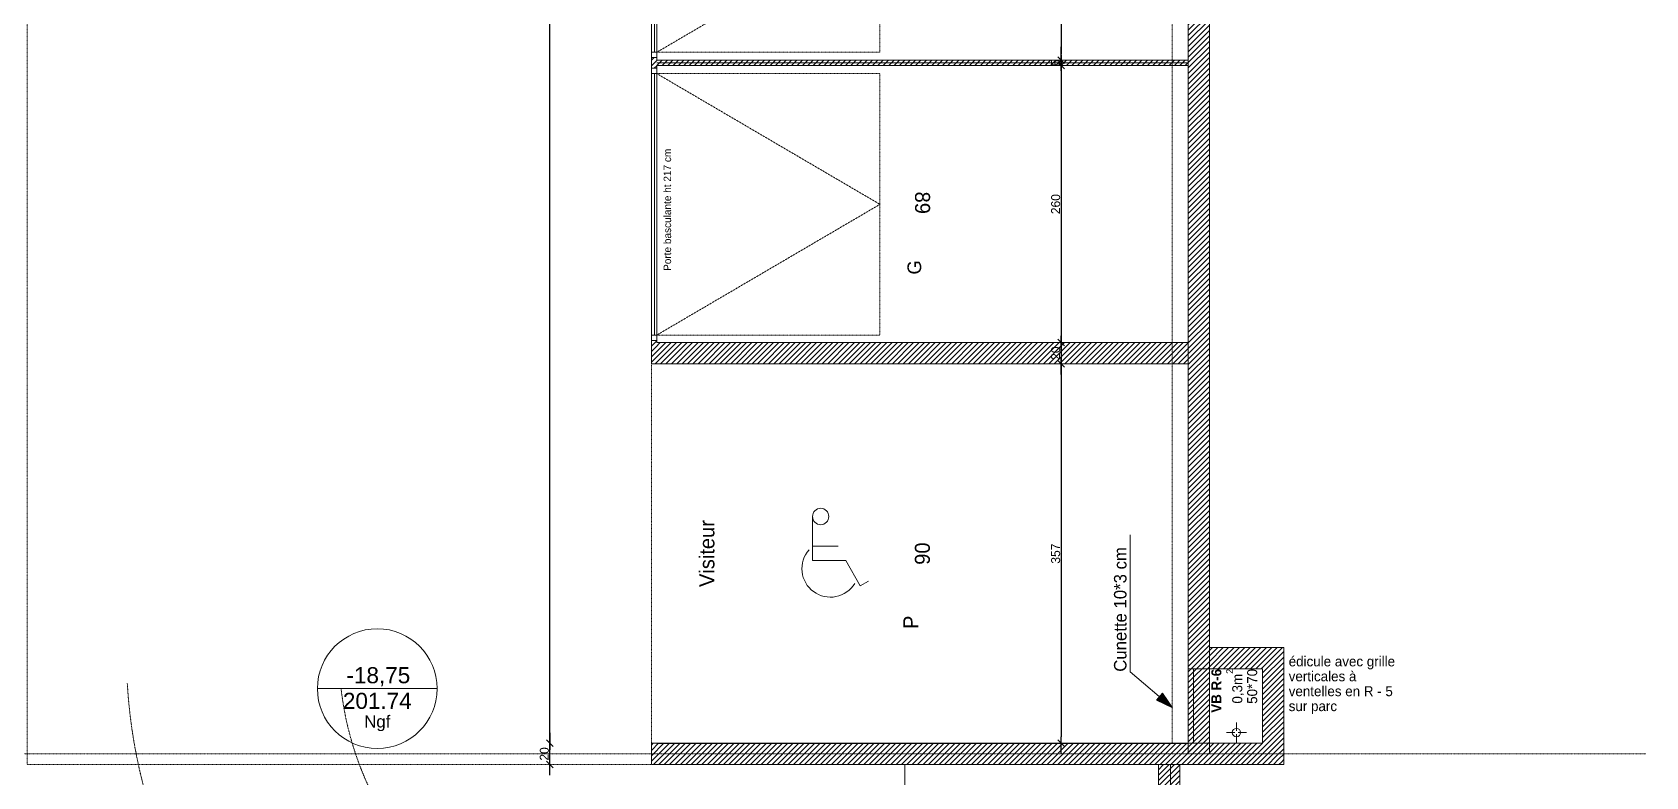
# Model space of a CAD drawing. Header units: centimetres. Extents: x -14085 to 643619, y -47998 to 35592.
# Drawn here: x -6093 to -4575, y 2313 to 3013 of the extents above; entities that cross this region are included whole.
import ezdxf

# ---------------------------------------------------------------- set-up
doc = ezdxf.new("R2010")
doc.units = ezdxf.units.CM
doc.header["$PDMODE"] = 1
doc.header["$PDSIZE"] = -2
for name, pattern in [('ISO-02', [0.75, 0.6, -0.15]), ('Style de ligne -1', [0.41664, 0.20828, -0.20836]), ('VW-01', [0.41656, 0.20828, -0.20828])]:
    doc.linetypes.add(name, pattern=pattern)
doc.layers.get('0').update_dxf_attribs({"lineweight": 18, "true_color": 0x848484})
for name, color, linetype, lineweight in [('B GÈnÈral_Hatch', 7, 'Continuous', 5), ('B Général', 7, 'Continuous', 5), ('C ANNOTATIONS-cotation', 7, 'Continuous', 5), ('C ANNOTATIONS-Niveaux', 7, 'Continuous', 5), ('C ANNOTATIONS-prestations', 7, 'Continuous', 5), ('C ANNOTATIONS-texte', 7, 'Continuous', 5), ('C ANNOTATIONS-texte_Hatch', 7, 'Continuous', 5)]:
    doc.layers.add(name, color=color, linetype=linetype, lineweight=lineweight)
doc.layers.add('C ANNOTATIONS-axes', color=1, linetype='ISO-02', lineweight=13, true_color=0xff0000)
doc.layers.add('C ANNOTATIONS-axes horizontaux', color=1, linetype='VW-01', lineweight=13, true_color=0xff0000)
doc.styles.add('Arial', font='arial.ttf')
doc.styles.add('Eurostile', font='')
doc.styles.add('Eurostile (bold)', font='')
doc.styles.get('Eurostile').set_extended_font_data('Eurostile')
doc.styles.get('Eurostile (bold)').set_extended_font_data('Eurostile', bold=True)
doc.dimstyles.new('100é', dxfattribs={"dimtxt": 8.470801, "dimasz": 6.232178, "dimexe": 10, "dimexo": 25, "dimgap": 1, "dimtad": 1, "dimdec": 1, "dimtxsty": 'Eurostile', "dimblk": 'VW_SLASH', "dimblk1": 'VW_SLASH', "dimblk2": 'VW_SLASH', "dimcen": 0, "dimdle": 10, "dimazin": 0, "dimtfac": 1, "dimtdec": 1, "dimtix": 1, "dimtmove": 0, "dimatfit": 0, "dimldrblk": 'VW_FILLEDARROW', "dimfxl": 50.8, "dimfxlon": 1, "dimfrac": 2, "dimtolj": 1, "dimarcsym": 0})
pattern_1 = [(45, (-16946.0474, 0), (2.4253472, -2.6458333), [])]

# ---------------------------------------------------------------- blocks, each defined once
blk = doc.blocks.new('Parking Spaces-10')
at = {"layer": 'B Général', "color": 7, "linetype": 'Continuous', "lineweight": 5}
for p, q in [((0, 0), (0, 500)), ((263, 0), (263, 500)), ((263, 0), (263, 500)), ((526, 0), (526, 500)), ((0, 0), (263, 0)), ((263, 0), (526, 0))]:
    blk.add_line(p, q, dxfattribs=at)
at = {"layer": 'B Général', "color": 7, "extrusion": (0, 0, -1), "char_height": 14.12, "attachment_point": 5, "text_direction": (1, 0, 0), "line_spacing_factor": 0.894142, "style": 'Eurostile'}
for s, insert in [('88', (131.5, 250)), ('89', (394.5, 250))]:
    blk.add_mtext(s, dxfattribs=dict(at, insert=insert))
blk = doc.blocks.new('Porte basculante ht200cm')
at = {"layer": 'B Général', "color": 7, "linetype": 'Style de ligne -1', "lineweight": 5}
for p, q in [((-123, -2.5), (0, -212.5)), ((0, -212.5), (123, -2.5))]:
    blk.add_line(p, q, dxfattribs=at)
at = {"layer": 'B Général', "color": 7, "linetype": 'Continuous', "lineweight": 5, "flags": 128}
for points in [[(-128, 2.5), (128, 2.5), (128, -2.5), (-128, -2.5)], [(-123, 2.5), (123, 2.5), (123, -0.5), (-123, -0.5)]]:
    blk.add_lwpolyline(points, close=True, dxfattribs=at)
at = {"layer": 'B Général', "flags": 128}
for points in [[(-128, 2.5), (-123, 2.5), (-123, -2.5), (-128, -2.5)], [(123, 2.5), (128, 2.5), (128, -2.5), (123, -2.5)]]:
    blk.add_lwpolyline(points, close=True, dxfattribs=at)
at = {"layer": 'B Général', "color": 7, "linetype": 'Style de ligne -1', "lineweight": 5, "flags": 128}
blk.add_lwpolyline([(-123, -2.5), (123, -2.5), (123, -212.5), (-123, -212.5)], close=True, dxfattribs=at)
at = {"layer": 'B Général', "insert": (-66, -238.4), "char_height": 12.9, "attachment_point": 1, "line_spacing_factor": 0.894142, "style": 'Eurostile'}
blk.add_mtext('G', dxfattribs=at)
at = {"layer": 'C ANNOTATIONS-prestations', "insert": (-62.6, -9), "char_height": 7.059, "attachment_point": 1, "line_spacing_factor": 0.894142, "style": 'Eurostile'}
blk.add_mtext('Porte basculante ht 217 cm', dxfattribs=at)
blk = doc.blocks.new('Groupe-3-1')
at = {"layer": 'C ANNOTATIONS-prestations', "color": 7, "linetype": 'VW-01', "lineweight": 5}
for centre, radius, start, end in [((11441.6, 2430), 500, 183.3525, 243.3575), ((11441.6, 2430), 300, 186.5002, 243.3575), ((11093.3, 1710), 500, 2.9039, 65.5737), ((11093.3, 1710), 300, 3.874, 65.5737)]:
    blk.add_arc(centre, radius, start, end, dxfattribs=at)
blk = doc.blocks.new('Groupe-109-1')
at = {"layer": 'B GÈnÈral_Hatch', "linetype": 'Continuous', "lineweight": 5}
h = blk.add_hatch(dxfattribs=at)
h.set_pattern_fill('50_BETON', style=0, pattern_type=2)
h.set_pattern_definition([(45, (0, 0), (2.4253472, -2.6458333), [])])
h.paths.add_polyline_path([(11912.4, 1179.1), (11932.4, 1195.9), (11932.4, 2324.5), (11912.4, 2324.5)])
at = {"layer": 'B Général', "color": 7, "linetype": 'Continuous', "lineweight": 5}
for p, q in [((11912.4, 1179.1), (11912.4, 2324.5)), ((11912.4, 1179.1), (11912.4, 2324.5)), ((11932.4, 1195.9), (11932.4, 2324.5)), ((11932.4, 1195.9), (11932.4, 2324.5))]:
    blk.add_line(p, q, dxfattribs=at)
at = {"layer": 'B Général', "color": 7, "linetype": 'Continuous', "lineweight": 5, "flags": 128}
blk.add_lwpolyline([(11673.9, 1824.5), (11673.9, 2324.5), (11923.9, 2324.5), (11923.9, 1824.5)], close=True, dxfattribs=at)
at = {"layer": 'C ANNOTATIONS-prestations', "color": 7}
blk.add_blockref('Groupe-3-1', (0, 0), dxfattribs=at)
blk = doc.blocks.new('VW_SLASH')
at = {"color": 0, "linetype": 'ByBlock', "lineweight": -2}
blk.add_line((1.6, 0), (-1, 0), dxfattribs=at)
at = {"color": 0, "lineweight": 20, "flags": 128}
blk.add_lwpolyline([(0.5, 0.5), (-0.5, -0.5)], dxfattribs=at)
blk = doc.blocks.new('*D332')
at = {"layer": 'C ANNOTATIONS-cotation', "color": 0, "linetype": 'Continuous', "lineweight": -2, "transparency": 16777216}
blk.add_line((-5125, 2695.2), (-5125, 2350.7), dxfattribs=at)
at = {"layer": 'Defpoints', "color": 0, "linetype": 'Continuous', "lineweight": 0, "transparency": 16777216}
for p in [(-5046.6, 2701.4), (-5125, 2344.5), (-5046.6, 2344.5)]:
    blk.add_point(p, dxfattribs=at)
at = {"layer": 'C ANNOTATIONS-cotation', "color": 0, "linetype": 'Continuous', "lineweight": -2, "transparency": 16777216, "xscale": 6.232177734375, "yscale": 6.232177734375, "zscale": 6.232177734375}
for p, rotation in [((-5125, 2701.4), 90), ((-5125, 2344.5), 270)]:
    blk.add_blockref('VW_SLASH', p, dxfattribs=dict(at, rotation=rotation))
at = {"layer": 'C ANNOTATIONS-cotation', "color": 0, "linetype": 'Continuous', "lineweight": 5, "transparency": 16777216, "insert": (-5130.3, 2522.9), "char_height": 8.47, "attachment_point": 5, "rotation": 90, "style": 'Eurostile'}
blk.add_mtext('\\A1;357', dxfattribs=at)
blk = doc.blocks.new('VW_FILLEDARROW')
at = {"linetype": 'Continuous', "lineweight": 0}
blk.add_hatch(color=0, dxfattribs=at).paths.add_polyline_path([(-1.6, 0.43), (0, 0), (-1.6, -0.43)])
at = {"color": 0, "lineweight": 5, "flags": 128}
blk.add_lwpolyline([(-1.6, 0.43), (0, 0), (-1.6, -0.43)], close=True, dxfattribs=at)
blk = doc.blocks.new('*D333')
at = {"layer": 'C ANNOTATIONS-cotation', "color": 0, "linetype": 'Continuous', "lineweight": -2, "transparency": 16777216}
blk.add_line((-5125, 2715.2), (-5125, 2707.6), dxfattribs=at)
at = {"layer": 'Defpoints', "color": 0, "linetype": 'Continuous', "lineweight": 0, "transparency": 16777216}
for p in [(-5046.6, 2721.4), (-5125, 2701.4), (-5046.6, 2701.4)]:
    blk.add_point(p, dxfattribs=at)
at = {"layer": 'C ANNOTATIONS-cotation', "color": 0, "linetype": 'Continuous', "lineweight": -2, "transparency": 16777216, "xscale": 6.232177734375, "yscale": 6.232177734375, "zscale": 6.232177734375}
for p, rotation in [((-5125, 2721.4), 90), ((-5125, 2701.4), 270)]:
    blk.add_blockref('VW_SLASH', p, dxfattribs=dict(at, rotation=rotation))
at = {"layer": 'C ANNOTATIONS-cotation', "color": 0, "linetype": 'Continuous', "lineweight": 5, "transparency": 16777216, "insert": (-5130.3, 2711.4), "char_height": 8.47, "attachment_point": 5, "rotation": 90, "style": 'Eurostile'}
blk.add_mtext('\\A1;20', dxfattribs=at)
blk = doc.blocks.new('*D334')
at = {"layer": 'C ANNOTATIONS-cotation', "color": 0, "linetype": 'Continuous', "lineweight": -2, "transparency": 16777216}
blk.add_line((-5125, 2975.7), (-5125, 2727.6), dxfattribs=at)
at = {"layer": 'Defpoints', "color": 0, "linetype": 'Continuous', "lineweight": 0, "transparency": 16777216}
for p in [(-5046.6, 2981.9), (-5125, 2721.4), (-5046.6, 2721.4)]:
    blk.add_point(p, dxfattribs=at)
at = {"layer": 'C ANNOTATIONS-cotation', "color": 0, "linetype": 'Continuous', "lineweight": -2, "transparency": 16777216, "xscale": 6.232177734375, "yscale": 6.232177734375, "zscale": 6.232177734375}
for p, rotation in [((-5125, 2981.9), 90), ((-5125, 2721.4), 270)]:
    blk.add_blockref('VW_SLASH', p, dxfattribs=dict(at, rotation=rotation))
at = {"layer": 'C ANNOTATIONS-cotation', "color": 0, "linetype": 'Continuous', "lineweight": 5, "transparency": 16777216, "insert": (-5130.3, 2851.6), "char_height": 8.47, "attachment_point": 5, "rotation": 90, "style": 'Eurostile'}
blk.add_mtext('\\A1;260', dxfattribs=at)
blk = doc.blocks.new('*D335')
at = {"layer": 'C ANNOTATIONS-cotation', "color": 0, "linetype": 'Continuous', "lineweight": -2, "transparency": 16777216}
for p, q in [((-5125, 2993.1), (-5125, 2999.4)), ((-5125, 2986.9), (-5125, 2981.9)), ((-5125, 2975.7), (-5125, 2969.4))]:
    blk.add_line(p, q, dxfattribs=at)
at = {"layer": 'Defpoints', "color": 0, "linetype": 'Continuous', "lineweight": 0, "transparency": 16777216}
for p in [(-5125, 2981.9), (-5046.6, 2981.9), (-5037.9, 2986.9)]:
    blk.add_point(p, dxfattribs=at)
at = {"layer": 'C ANNOTATIONS-cotation', "color": 0, "linetype": 'Continuous', "lineweight": -2, "transparency": 16777216, "xscale": 6.232177734375, "yscale": 6.232177734375, "zscale": 6.232177734375}
for p, rotation in [((-5125, 2986.9), 270), ((-5125, 2981.9), 90)]:
    blk.add_blockref('VW_SLASH', p, dxfattribs=dict(at, rotation=rotation))
at = {"layer": 'C ANNOTATIONS-cotation', "color": 0, "linetype": 'Continuous', "lineweight": 5, "transparency": 16777216, "insert": (-5130.3, 2984.4), "char_height": 8.47, "attachment_point": 5, "rotation": 90, "style": 'Eurostile'}
blk.add_mtext('\\A1;5', dxfattribs=at)
blk = doc.blocks.new('*D336')
at = {"layer": 'C ANNOTATIONS-cotation', "color": 0, "linetype": 'Continuous', "lineweight": -2, "transparency": 16777216}
blk.add_line((-5125, 3241.2), (-5125, 2993.1), dxfattribs=at)
at = {"layer": 'Defpoints', "color": 0, "linetype": 'Continuous', "lineweight": 0, "transparency": 16777216}
for p in [(-5037.9, 3247.4), (-5125, 2986.9), (-5037.9, 2986.9)]:
    blk.add_point(p, dxfattribs=at)
at = {"layer": 'C ANNOTATIONS-cotation', "color": 0, "linetype": 'Continuous', "lineweight": -2, "transparency": 16777216, "xscale": 6.232177734375, "yscale": 6.232177734375, "zscale": 6.232177734375}
for p, rotation in [((-5125, 3247.4), 90), ((-5125, 2986.9), 270)]:
    blk.add_blockref('VW_SLASH', p, dxfattribs=dict(at, rotation=rotation))
at = {"layer": 'C ANNOTATIONS-cotation', "color": 0, "linetype": 'Continuous', "lineweight": 5, "transparency": 16777216, "insert": (-5130.3, 3117.1), "char_height": 8.47, "attachment_point": 5, "rotation": 90, "style": 'Eurostile'}
blk.add_mtext('\\A1;261', dxfattribs=at)
blk = doc.blocks.new('axes 2')
at = {"layer": 'C ANNOTATIONS-axes horizontaux', "color": 5, "true_color": 0x0000ff}
blk.add_line((4705, -2124.828), (245, -2124.828), dxfattribs=at)
blk = doc.blocks.new('*D434')
at = {"layer": 'C ANNOTATIONS-cotation', "color": 0, "linetype": 'Continuous', "lineweight": -2, "transparency": 16777216}
for p, q in [((-5600, 3786.3), (-5616, 3786.3)), ((-5606, 2350.7), (-5606, 3780.1))]:
    blk.add_line(p, q, dxfattribs=at)
at = {"layer": 'Defpoints', "color": 0, "linetype": 'Continuous', "lineweight": 0, "transparency": 16777216}
for p in [(-5606, 3786.3), (-5575, 3786.3), (-5337, 2344.5)]:
    blk.add_point(p, dxfattribs=at)
at = {"layer": 'C ANNOTATIONS-cotation', "color": 0, "linetype": 'Continuous', "lineweight": -2, "transparency": 16777216, "xscale": 6.232177734375, "yscale": 6.232177734375, "zscale": 6.232177734375}
for p, rotation in [((-5606, 3786.3), 90), ((-5606, 2344.5), 270)]:
    blk.add_blockref('VW_SLASH', p, dxfattribs=dict(at, rotation=rotation))
at = {"layer": 'C ANNOTATIONS-cotation', "color": 0, "linetype": 'Continuous', "lineweight": 5, "transparency": 16777216, "insert": (-5611.3, 3065.4), "char_height": 8.47, "attachment_point": 5, "rotation": 90, "style": 'Eurostile'}
blk.add_mtext('\\A1;1442', dxfattribs=at)
blk = doc.blocks.new('*D435')
at = {"layer": 'C ANNOTATIONS-cotation', "color": 0, "linetype": 'Continuous', "lineweight": -2, "transparency": 16777216}
blk.add_line((-5606, 2330.7), (-5606, 2338.3), dxfattribs=at)
at = {"layer": 'Defpoints', "color": 0, "linetype": 'Continuous', "lineweight": 0, "transparency": 16777216}
for p in [(-5606, 2344.5), (-5337, 2344.5), (-5348.6, 2324.5)]:
    blk.add_point(p, dxfattribs=at)
at = {"layer": 'C ANNOTATIONS-cotation', "color": 0, "linetype": 'Continuous', "lineweight": -2, "transparency": 16777216, "xscale": 6.232177734375, "yscale": 6.232177734375, "zscale": 6.232177734375}
for p, rotation in [((-5606, 2344.5), 90), ((-5606, 2324.5), 270)]:
    blk.add_blockref('VW_SLASH', p, dxfattribs=dict(at, rotation=rotation))
at = {"layer": 'C ANNOTATIONS-cotation', "color": 0, "linetype": 'Continuous', "lineweight": 5, "transparency": 16777216, "insert": (-5611.3, 2334.5), "char_height": 8.47, "attachment_point": 5, "rotation": 90, "style": 'Eurostile'}
blk.add_mtext('\\A1;20', dxfattribs=at)
blk = doc.blocks.new('Groupe-113-1')
at = {"layer": 'C ANNOTATIONS-Niveaux', "color": 7, "linetype": 'Continuous', "lineweight": 5}
for p, q in [((11121.4, 2395.9), (11233.9, 2395.9)), ((11140.1, 2395.9), (11215.1, 2395.9))]:
    blk.add_line(p, q, dxfattribs=at)
blk.add_circle((11177.6, 2395.9), 56.3, dxfattribs=at)
at = {"layer": 'C ANNOTATIONS-Niveaux', "color": 7, "attachment_point": 2, "rotation": 0, "line_spacing_factor": 0.959385, "style": 'Arial'}
for s, insert, char_height in [('-18,75', (11178.6, 2416.1), 15.15), ('201.74', (11177.6, 2392), 15.15), ('Ngf', (11177.6, 2370.7), 11.36)]:
    blk.add_mtext(s, dxfattribs=dict(at, insert=insert, char_height=char_height))
blk = doc.blocks.new('Groupe-116-1')
at = {"layer": 'B Général', "color": 7, "lineweight": 18}
for p, q in [((11984.2, 2354.6), (11976.3875, 2354.6)), ((11985.7625, 2356.1625), (11985.7625, 2363.975)), ((11985.7625, 2353.0375), (11985.7625, 2345.225)), ((11987.325, 2354.6), (11995.1375, 2354.6))]:
    blk.add_line(p, q, dxfattribs=at)
blk.add_circle((11985.7625, 2354.6), 3.9062, dxfattribs=at)
blk = doc.blocks.new('Parking Spaces-12')
at = {"layer": 'B Général', "color": 7, "linetype": 'Continuous', "lineweight": 5}
for p, q in [((0, 0), (0, 500)), ((357, 0), (357, 500)), ((0, 0), (357, 0))]:
    blk.add_line(p, q, dxfattribs=at)
at = {"layer": 'B Général', "color": 7, "insert": (178.5, 250), "char_height": 14.12, "attachment_point": 5, "line_spacing_factor": 0.894142, "style": 'Eurostile'}
blk.add_mtext('90', dxfattribs=at)
blk = doc.blocks.new('Groupe-124-1')
at = {"layer": 'C ANNOTATIONS-texte_Hatch', "linetype": 'Continuous', "lineweight": 0}
blk.add_hatch(color=7, dxfattribs=at).paths.add_polyline_path([(11916.3, 2391.6), (11925.5, 2378), (11910.7, 2385.2)])
at = {"layer": 'C ANNOTATIONS-texte', "flags": 128}
blk.add_lwpolyline([(11925.5, 2378), (11885.9, 2411.8), (11885.9, 2540.5)], dxfattribs=at)
at = {"layer": 'C ANNOTATIONS-texte', "lineweight": 5, "flags": 128}
blk.add_lwpolyline([(11916.3, 2391.6), (11925.5, 2378), (11910.7, 2385.2)], close=True, dxfattribs=at)
at = {"layer": 'C ANNOTATIONS-texte', "color": 7, "insert": (11870.6, 2411.8), "char_height": 11.765, "attachment_point": 1, "rotation": 90, "line_spacing_factor": 0.894142, "style": 'Eurostile'}
blk.add_mtext('Cunette 10*3 cm', dxfattribs=at)
blk = doc.blocks.new('Hand.')
at = {"layer": 'B Général', "color": 7, "linetype": 'Continuous', "lineweight": 5}
for p, q in [((-21.3, 34.1), (-21.3, -7.4)), ((-21.3, 6.3), (2.7, 6.3)), ((-21.3, -7.4), (9.9, -7.4)), ((9.9, -7.4), (23.5, -31.1)), ((23.5, -31.1), (31.3, -26.6))]:
    blk.add_line(p, q, dxfattribs=at)
at = {"layer": 'B Général', "color": 7, "linetype": 'Continuous', "lineweight": 5, "flags": 128}
blk.add_lwpolyline([(-13.7, 26.4, -0.414214), (-21.3, 34.1, -0.414214), (-13.7, 41.8, -0.414214), (-6, 34.1, -0.414214)], format="xyb", close=True, dxfattribs=at)
blk.add_lwpolyline([(18.4, -28.8), (18.4, -28.8, -0.440622), (-20.4, -36.6), (-20.4, -36.6, -0.440622), (-24.6, 2.7)], format="xyb", dxfattribs=at)

msp = doc.modelspace()

# ---------------------------------------------------------------- hatches: boundary and pattern name
at = {"layer": 'B GÈnÈral_Hatch', "linetype": 'Continuous', "lineweight": 5}
h = msp.add_hatch(dxfattribs=at)
h.set_pattern_fill('50_BETON', style=0, pattern_type=2)
h.set_pattern_definition(pattern_1)
h.paths.add_polyline_path([(-4985.6, 5437.89), (-5005.6, 5437.89), (-5005.6, 2334.49), (-4985.6, 2334.49)])
h = msp.add_hatch(dxfattribs=at)
h.set_pattern_fill('50_BETON', style=0, pattern_type=2)
h.set_pattern_definition(pattern_1)
h.paths.add_polyline_path([(-5510.6, 2979.39), (-5505.6, 2979.39), (-5505.6, 2989.39), (-5510.6, 2989.39)])
h = msp.add_hatch(dxfattribs=at)
h.set_pattern_fill('50_BETON', style=0, pattern_type=2)
h.set_pattern_definition(pattern_1)
h.paths.add_polyline_path([(-5005.6, 2986.89), (-5505.6, 2986.89), (-5505.6, 2981.89), (-5005.6, 2981.89)])
h = msp.add_hatch(dxfattribs=at)
h.set_pattern_fill('50_BETON', style=0, pattern_type=2)
h.set_pattern_definition(pattern_1)
h.paths.add_polyline_path([(-5510.6, 2723.39), (-5510.6, 2701.39), (-5505.6, 2721.39), (-5505.6, 2723.39)])
h = msp.add_hatch(dxfattribs=at)
h.set_pattern_fill('50_BETON', style=0, pattern_type=2)
h.set_pattern_definition(pattern_1)
h.paths.add_polyline_path([(-5005.6, 2721.39), (-5505.6, 2721.39), (-5510.6, 2701.39), (-5005.6, 2701.39)])
h = msp.add_hatch(dxfattribs=at)
h.set_pattern_fill('50_BETON', style=0, pattern_type=2)
h.set_pattern_definition(pattern_1)
h.paths.add_polyline_path([(-4935.6, 2414.49), (-4915.6, 2434.49), (-4985.6, 2434.49), (-4985.6, 2414.49)])
h = msp.add_hatch(dxfattribs=at)
h.set_pattern_fill('50_BETON', style=0, pattern_type=2)
h.set_pattern_definition(pattern_1)
h.paths.add_polyline_path([(-4935.6, 2344.49), (-4915.6, 2324.49), (-4915.6, 2434.49), (-4935.6, 2414.49)])
h = msp.add_hatch(dxfattribs=at)
h.set_pattern_fill('50_BETON', style=0, pattern_type=2)
h.set_pattern_definition(pattern_1)
h.paths.add_polyline_path([(-5510.6, 2324.49), (-4915.6, 2324.49), (-4935.6, 2344.49), (-5510.6, 2344.49)])

# ---------------------------------------------------------------- linework, layer by layer
at = {"layer": 'B Général', "color": 7, "linetype": 'Continuous', "lineweight": 18}
for p, q in [((-4985.6, 5437.89), (-4985.6, 2334.49)), ((-5005.6, 3247.39), (-5005.6, 2334.49)), ((-5510.6, 2979.39), (-5510.6, 2989.39)), ((-5505.6, 2986.89), (-5505.6, 2989.39)), ((-5505.6, 2986.89), (-5005.6, 2986.89)), ((-5505.6, 2979.39), (-5505.6, 2981.89)), ((-5505.6, 2981.89), (-5005.6, 2981.89)), ((-5510.6, 2701.39), (-5510.6, 2723.39)), ((-5505.6, 2721.39), (-5505.6, 2723.39)), ((-5505.6, 2721.39), (-5005.6, 2721.39)), ((-5510.6, 2701.39), (-5005.6, 2701.39)), ((-4985.6, 2434.49), (-4915.6, 2434.49)), ((-4915.6, 2434.49), (-4915.6, 2324.49)), ((-4985.6, 2414.49), (-4935.6, 2414.49)), ((-4935.6, 2414.49), (-4935.6, 2344.49)), ((-4935.6, 2344.49), (-5510.6, 2344.49)), ((-4915.6, 2324.49), (-5510.6, 2324.49))]:
    msp.add_line(p, q, dxfattribs=at)
at = {"layer": 'B Général', "color": 7, "linetype": 'Continuous', "lineweight": 5}
for p, q in [((-4985.6, 5437.89), (-4985.6, 2334.49)), ((-5510.6, 2701.39), (-5510.6, 3525.89)), ((-5005.6, 3247.39), (-5005.6, 2334.49)), ((-5505.6, 2989.39), (-5510.6, 2989.39)), ((-5510.6, 2979.39), (-5510.6, 2989.39)), ((-5505.6, 2979.39), (-5510.6, 2979.39)), ((-5505.6, 2986.89), (-5505.6, 2989.39)), ((-5505.6, 2986.89), (-5005.6, 2986.89)), ((-5505.6, 2979.39), (-5505.6, 2981.89)), ((-5505.6, 2981.89), (-5005.6, 2981.89)), ((-5005.6, 2981.89), (-5005.6, 2986.89)), ((-5505.6, 2723.39), (-5510.6, 2723.39)), ((-5510.6, 2701.39), (-5510.6, 2723.39)), ((-5505.6, 2731.39), (-5505.6, 2723.39)), ((-5505.6, 2721.39), (-5005.6, 2721.39)), ((-5510.6, 2701.39), (-5005.6, 2701.39)), ((-4985.6, 2434.49), (-4915.6, 2434.49)), ((-4915.6, 2434.49), (-4915.6, 2324.49)), ((-4985.6, 2414.49), (-4935.6, 2414.49)), ((-4935.6, 2414.49), (-4935.6, 2344.49)), ((-5510.6, 2344.49), (-5510.6, 2324.49)), ((-4935.6, 2344.49), (-5510.6, 2344.49)), ((-4915.6, 2324.49), (-5510.6, 2324.49))]:
    msp.add_line(p, q, dxfattribs=at)
at = {"layer": 'B Général', "color": 250, "linetype": 'VW-01', "lineweight": 18, "true_color": 0x444444}
msp.add_line((-5020.59, 2344.49), (-5020.59, 4689.39), dxfattribs=at)
at = {"layer": 'B Général', "color": 7, "linetype": 'VW-01', "lineweight": 5, "flags": 128}
msp.add_lwpolyline([(-6097.66, 3786.35), (-5510.6, 3786.35), (-5510.6, 2324.49), (-6097.66, 2324.49)], close=True, dxfattribs=at)
at = {"layer": 'B Général', "color": 7, "linetype": 'Continuous', "flags": 128}
for points in [[(-5005.6, 2344.49), (-5005.6, 2414.49), (-4985.6, 2414.49), (-4985.6, 2344.49)], [(-5005.6, 2344.49), (-5005.6, 2414.49), (-5000.6, 2414.49), (-5000.6, 2344.49)]]:
    msp.add_lwpolyline(points, close=True, dxfattribs=at)

# ---------------------------------------------------------------- block references
at = {"layer": 'B Général', "color": 7}
for name, p, rotation in [('Porte basculante ht200cm', (-5508.1, 3117.39), 89.99999999668681), ('Porte basculante ht200cm', (-5508.1, 2851.39), 89.99999999668681), ('Parking Spaces-12', (-5005.6, 2344.39), 90)]:
    msp.add_blockref(name, p, dxfattribs=dict(at, rotation=rotation))
at = {"layer": 'B Général', "color": 7, "xscale": -1, "rotation": 90}
msp.add_blockref('Parking Spaces-10', (-5005.6, 3247.39), dxfattribs=at)
at = {"layer": 'B Général', "rotation": 0.00308177007475844}
msp.add_blockref('Hand.', (-5337.7, 2523.72), dxfattribs=at)
at = {"layer": 'B Général', "color": 7}
for name in ['Groupe-113-1', 'Groupe-109-1', 'Groupe-116-1']:
    msp.add_blockref(name, (-16946.05, 0), dxfattribs=at)
at = {"layer": 'C ANNOTATIONS-axes', "color": 7}
msp.add_blockref('axes 2', (-9280.23, 4459.32), dxfattribs=at)
at = {"layer": 'C ANNOTATIONS-texte', "color": 7}
msp.add_blockref('Groupe-124-1', (-16946.05, 0), dxfattribs=at)

# ---------------------------------------------------------------- texts
at = {"layer": 'B Général', "insert": (-5273.58, 2452), "char_height": 14.12, "attachment_point": 1, "rotation": 90, "line_spacing_factor": 0.894142, "style": 'Eurostile'}
msp.add_mtext('P', dxfattribs=at)
at = {"layer": 'B Général', "color": 7, "insert": (-4911.08, 2426.26), "char_height": 9.412, "width": 107, "attachment_point": 1, "line_spacing_factor": 0.894142, "style": 'Eurostile'}
msp.add_mtext('édicule avec grille verticales à ventelles en R - 5 sur parc', dxfattribs=at)
at = {"layer": 'C ANNOTATIONS-texte', "color": 7, "insert": (-5465.44, 2522.94), "char_height": 14.118, "width": 356.898, "attachment_point": 2, "rotation": 90, "line_spacing_factor": 0.894142, "style": 'Eurostile'}
msp.add_mtext('Visiteur', dxfattribs=at)
at = {"layer": 'C ANNOTATIONS-texte', "insert": (-4983.87, 2414.49), "char_height": 9.412, "width": 58.9909, "attachment_point": 3, "rotation": 90, "line_spacing_factor": 0.894142, "style": 'Eurostile (bold)'}
msp.add_mtext('VB R-6\\P{\\fEurostile|b0|i0|c0|p0;0,3m}{\\fEurostile|b0|i0|c0|p0;\\H0.6667x;\\S2^ ;}{\\fEurostile|b0|i0|c0|p0; }{\\fEurostile|b0|i0|c0|p0;50*70}', dxfattribs=at)

# ---------------------------------------------------------------- dimensions: what is measured, and where the dimension line sits
at = {"layer": 'C ANNOTATIONS-cotation', "color": 7, "linetype": 'Continuous', "lineweight": 5}
for base, p1, p2, angle, override, picture, middle in [((-5606.05, 3786.35), (-5337.05, 2344.49), (-5575.05, 3786.35), 270, {"dimtxt": 8.470801, "dimdec": 0, "dimpost": '<>', "dimtxsty": 'Eurostile', "dimse1": 1, "dimtmove": 2}, '*D434', (-5611.28, 3065.42)), ((-5125.04744294, 2986.8889049), (-5037.93419416, 3247.38890491), (-5037.93419416, 2986.8889049), 90, {"dimtxt": 8.470801, "dimdec": 0, "dimpost": '<>', "dimtxsty": 'Eurostile', "dimse1": 1, "dimse2": 1, "dimtmove": 2}, '*D336', (-5130.28284333, 3117.1389049)), ((-5125.05, 2981.89), (-5037.93, 2986.89), (-5046.59, 2981.89), 90, {"dimtxt": 8.470801, "dimdec": 0, "dimpost": '<>', "dimtxsty": 'Eurostile', "dimse1": 1, "dimse2": 1, "dimtmove": 2}, '*D335', (-5130.28, 2984.39)), ((-5125.04744295, 2721.38890491), (-5046.5944482, 2981.8889049), (-5046.5944482, 2721.38890491), 90, {"dimtxt": 8.470801, "dimdec": 0, "dimpost": '<>', "dimtxsty": 'Eurostile', "dimse1": 1, "dimse2": 1, "dimtmove": 2}, '*D334', (-5130.28284334, 2851.6389049)), ((-5125.05, 2701.39), (-5046.59, 2721.39), (-5046.59, 2701.39), 90, {"dimtxt": 8.470801, "dimdec": 0, "dimpost": '<>', "dimtxsty": 'Eurostile', "dimse1": 1, "dimse2": 1, "dimtmove": 2}, '*D333', (-5130.28, 2711.39)), ((-5125.05, 2344.49), (-5046.59, 2701.39), (-5046.59, 2344.49), 90, {"dimtxt": 8.470801, "dimdec": 0, "dimpost": '<>', "dimtxsty": 'Eurostile', "dimse1": 1, "dimse2": 1, "dimtmove": 2}, '*D332', (-5130.28, 2522.94)), ((-5606.05, 2344.49), (-5348.59, 2324.49), (-5337.05, 2344.49), 270, {"dimtxt": 8.470801, "dimdec": 0, "dimpost": '<>', "dimtxsty": 'Eurostile', "dimse1": 1, "dimse2": 1, "dimtmove": 2}, '*D435', (-5611.28, 2334.49))]:
    dim = msp.add_linear_dim(base=base, p1=p1, p2=p2, angle=angle, dimstyle='100é', override=override, dxfattribs=at)
    dim.commit()
    dim.dimension.update_dxf_attribs({"geometry": picture, "text_midpoint": middle})

doc.saveas('drawing.dxf')
